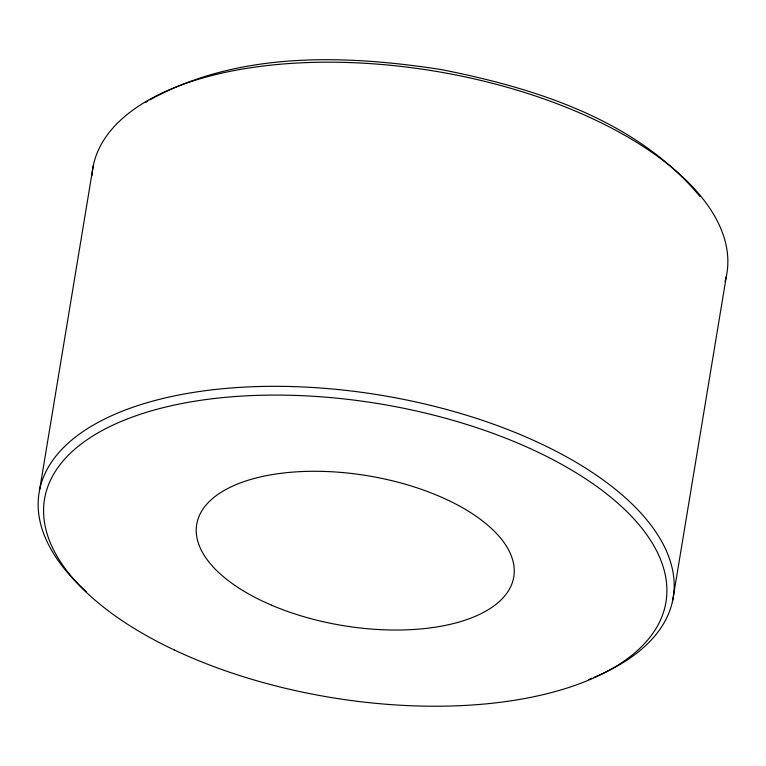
<?xml version="1.0" encoding="UTF-8"?>
<svg xmlns="http://www.w3.org/2000/svg" width="766" height="766" viewBox="0 0 766 766"><rect width="100%" height="100%" fill="white"/><g stroke="black" fill="none" stroke-linecap="round" stroke-linejoin="round"><path stroke-width="1.15" d="M39.621 489.838L93.28 165.715M672.72 600.285L726.379 276.162M145.799 102.299L147.857 101.074M149.906 99.848C237.833 51.159 344.307 54.616 440.747 69.486C535.223 88.061 636.565 119.898 700.105 196.623M86.405 591.859A321.366 151.859 9.4 0 1 162.756 398.531A321.366 151.859 9.4 0 1 588.987 470.276A321.366 151.859 9.4 0 1 594.062 677.316M591.917 678.188A321.366 151.859 9.4 0 1 588.671 679.48M91.958 175.567A321.366 151.859 9.4 0 1 435.835 71.315A321.366 151.859 9.4 0 1 725.057 281.534M271.518 605.188L262.853 601.291A160.688 75.93 9.4 0 1 286.225 472.708A160.688 75.93 9.4 0 1 514.034 574.988A160.688 75.93 9.4 0 1 271.518 605.188M174.16 649.913A314.941 148.824 9.4 0 0 665.453 604.776A314.941 148.824 9.4 0 0 226.114 397.276A314.941 148.824 9.4 0 0 174.16 649.913"/></g></svg>
